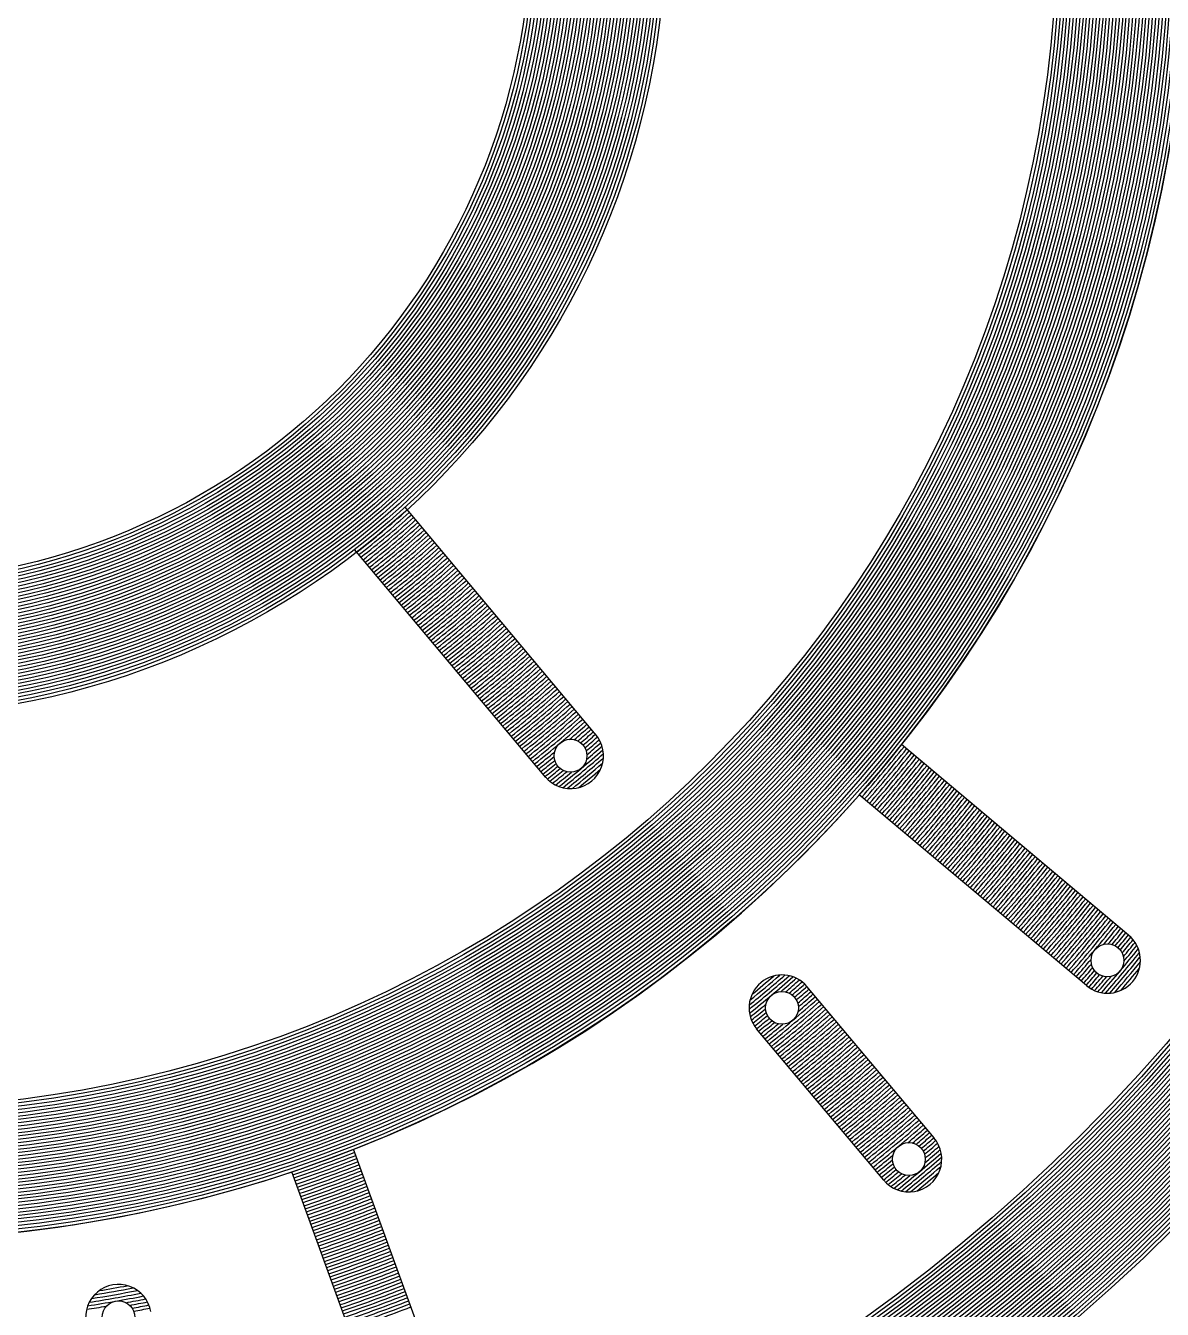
# Model space of a CAD drawing. Header units: millimetres. Extents: x 0 to 2404, y 0 to 1600.
# Drawn here: x 2356.66 to 2373.93, y 1463.68 to 1483.18 of the extents above; entities that cross this region are included whole.
import ezdxf

# ---------------------------------------------------------------- set-up
doc = ezdxf.new("R2010")
doc.units = ezdxf.units.MM

msp = doc.modelspace()

# ---------------------------------------------------------------- linework, layer by layer
for p, q in [((2365.327, 1472.405), (2362.423, 1475.866)), ((2364.561, 1471.762), (2361.657, 1475.223)), ((2373.423, 1469.364), (2369.971, 1472.261)), ((2372.78, 1468.598), (2369.328, 1471.495)), ((2370.465, 1466.283), (2368.533, 1468.585)), ((2369.699, 1465.64), (2367.767, 1467.942)), ((2363.183, 1461.878), (2361.641, 1466.112)), ((2362.243, 1461.536), (2360.702, 1465.77))]:
    msp.add_line(p, q)
for centre, radius in [((2354.333, 1484.729), 46), ((2354.333, 1484.729), 45.95), ((2354.333, 1484.729), 45.9), ((2354.333, 1484.729), 45.85), ((2354.333, 1484.729), 45.8), ((2354.333, 1484.729), 45.75), ((2354.333, 1484.729), 45.7), ((2354.333, 1484.729), 45.65), ((2354.333, 1484.729), 45.6), ((2354.333, 1484.729), 45.55), ((2354.333, 1484.729), 45.5), ((2354.333, 1484.729), 45.45), ((2354.333, 1484.729), 45.4), ((2354.333, 1484.729), 45.35), ((2354.333, 1484.729), 45.3), ((2354.333, 1484.729), 45.25), ((2354.333, 1484.729), 45.2), ((2354.333, 1484.729), 45.15), ((2354.333, 1484.729), 45.1), ((2354.333, 1484.729), 45.05), ((2354.333, 1484.729), 45), ((2354.333, 1484.729), 44.95), ((2354.333, 1484.729), 44.9), ((2354.333, 1484.729), 44.85), ((2354.333, 1484.729), 44.8), ((2354.333, 1484.729), 44.75), ((2354.333, 1484.729), 44.7), ((2354.333, 1484.729), 44.65), ((2354.333, 1484.729), 44.6), ((2354.333, 1484.729), 44.55), ((2354.333, 1484.729), 44.5), ((2354.333, 1484.729), 44.45), ((2354.333, 1484.729), 44.4), ((2354.333, 1484.729), 44.35), ((2354.333, 1484.729), 44.3), ((2354.333, 1484.729), 44.25), ((2354.333, 1484.729), 44.2), ((2354.333, 1484.729), 44.15), ((2354.333, 1484.729), 44.1), ((2354.333, 1484.729), 44.05), ((2354.333, 1484.729), 44), ((2354.333, 1484.729), 28), ((2354.333, 1484.729), 27.95), ((2354.333, 1484.729), 27.9), ((2354.333, 1484.729), 27.85), ((2354.333, 1484.729), 27.8), ((2354.333, 1484.729), 27.75), ((2354.333, 1484.729), 27.7), ((2354.333, 1484.729), 27.65), ((2354.333, 1484.729), 27.6), ((2354.333, 1484.729), 27.55), ((2354.333, 1484.729), 27.5), ((2354.333, 1484.729), 27.45), ((2354.333, 1484.729), 27.4), ((2354.333, 1484.729), 27.35), ((2354.333, 1484.729), 27.3), ((2354.333, 1484.729), 27.25), ((2354.333, 1484.729), 27.2), ((2354.333, 1484.729), 27.15), ((2354.333, 1484.729), 27.1), ((2354.333, 1484.729), 27.05), ((2354.333, 1484.729), 27), ((2354.333, 1484.729), 26.95), ((2354.333, 1484.729), 26.9), ((2354.333, 1484.729), 26.85), ((2354.333, 1484.729), 26.8), ((2354.333, 1484.729), 26.75), ((2354.333, 1484.729), 26.7), ((2354.333, 1484.729), 26.65), ((2354.333, 1484.729), 26.6), ((2354.333, 1484.729), 26.55), ((2354.333, 1484.729), 26.5), ((2354.333, 1484.729), 26.45), ((2354.333, 1484.729), 26.4), ((2354.333, 1484.729), 26.35), ((2354.333, 1484.729), 26.3), ((2354.333, 1484.729), 26.25), ((2354.333, 1484.729), 26.2), ((2354.333, 1484.729), 26.15), ((2354.333, 1484.729), 26.1), ((2354.333, 1484.729), 26.05), ((2354.333, 1484.729), 26), ((2354.333, 1484.729), 20), ((2354.333, 1484.729), 19.95), ((2354.333, 1484.729), 19.9), ((2354.333, 1484.729), 19.85), ((2354.333, 1484.729), 19.8), ((2354.333, 1484.729), 19.75), ((2354.333, 1484.729), 19.7), ((2354.333, 1484.729), 19.65), ((2354.333, 1484.729), 19.6), ((2354.333, 1484.729), 19.55), ((2354.333, 1484.729), 19.5), ((2354.333, 1484.729), 19.45), ((2354.333, 1484.729), 19.4), ((2354.333, 1484.729), 19.35), ((2354.333, 1484.729), 19.3), ((2354.333, 1484.729), 19.25), ((2354.333, 1484.729), 19.2), ((2354.333, 1484.729), 19.15), ((2354.333, 1484.729), 19.1), ((2354.333, 1484.729), 19.05), ((2354.333, 1484.729), 19), ((2354.333, 1484.729), 18.95), ((2354.333, 1484.729), 18.9), ((2354.333, 1484.729), 18.85), ((2354.333, 1484.729), 18.8), ((2354.333, 1484.729), 18.75), ((2354.333, 1484.729), 18.7), ((2354.333, 1484.729), 18.65), ((2354.333, 1484.729), 18.6), ((2354.333, 1484.729), 18.55), ((2354.333, 1484.729), 18.5), ((2354.333, 1484.729), 18.45), ((2354.333, 1484.729), 18.4), ((2354.333, 1484.729), 18.35), ((2354.333, 1484.729), 18.3), ((2354.333, 1484.729), 18.25), ((2354.333, 1484.729), 18.2), ((2354.333, 1484.729), 18.15), ((2354.333, 1484.729), 18.1), ((2354.333, 1484.729), 18.05), ((2354.333, 1484.729), 18), ((2354.333, 1484.729), 12.05), ((2354.333, 1484.729), 12.05), ((2354.333, 1484.729), 12), ((2354.333, 1484.729), 11.95), ((2354.333, 1484.729), 11.9), ((2354.333, 1484.729), 11.85), ((2354.333, 1484.729), 11.8), ((2354.333, 1484.729), 11.75), ((2354.333, 1484.729), 11.7), ((2354.333, 1484.729), 11.65), ((2354.333, 1484.729), 11.6), ((2354.333, 1484.729), 11.55), ((2354.333, 1484.729), 11.5), ((2354.333, 1484.729), 11.45), ((2354.333, 1484.729), 11.4), ((2354.333, 1484.729), 11.35), ((2354.333, 1484.729), 11.3), ((2354.333, 1484.729), 11.25), ((2354.333, 1484.729), 11.2), ((2354.333, 1484.729), 11.15), ((2354.333, 1484.729), 11.1), ((2354.333, 1484.729), 11.05), ((2354.333, 1484.729), 11), ((2354.333, 1484.729), 10.95), ((2354.333, 1484.729), 10.9), ((2354.333, 1484.729), 10.85), ((2354.333, 1484.729), 10.8), ((2354.333, 1484.729), 10.75), ((2354.333, 1484.729), 10.7), ((2354.333, 1484.729), 10.65), ((2354.333, 1484.729), 10.6), ((2354.333, 1484.729), 10.55), ((2354.333, 1484.729), 10.5), ((2354.333, 1484.729), 10.45), ((2354.333, 1484.729), 10.4), ((2354.333, 1484.729), 10.35), ((2354.333, 1484.729), 10.3), ((2354.333, 1484.729), 10.25), ((2354.333, 1484.729), 10.2), ((2354.333, 1484.729), 10.15), ((2354.333, 1484.729), 10.1), ((2354.333, 1484.729), 10.05), ((2354.333, 1484.729), 10), ((2364.939, 1472.09), 0.25), ((2373.101, 1468.981), 0.25), ((2368.153, 1468.259), 0.25), ((2370.082, 1465.961), 0.25), ((2358.067, 1463.556), 0.25)]:
    msp.add_circle(centre, radius)
for centre, radius, start, end in [((2354.333, 1484.729), 50, 95.7392, 84.2608), ((2354.333, 1484.729), 20, 141.4325, 138.5675), ((2354.333, 1484.729), 12.05, 307.6219, 312.3781), ((2354.333, 1484.729), 12.1, 307.6317, 312.3683), ((2354.333, 1484.729), 12.15, 307.6415, 312.3585), ((2354.333, 1484.729), 12.2, 307.6512, 312.3488), ((2354.333, 1484.729), 12.25, 307.6607, 312.3393), ((2354.333, 1484.729), 12.3, 307.6703, 312.3297), ((2354.333, 1484.729), 12.35, 307.6797, 312.3203), ((2354.333, 1484.729), 12.4, 307.6891, 312.3109), ((2354.333, 1484.729), 12.45, 307.6983, 312.3017), ((2354.333, 1484.729), 12.5, 307.7076, 312.2924), ((2354.333, 1484.729), 12.55, 307.7167, 312.2833), ((2354.333, 1484.729), 12.6, 307.7258, 312.2742), ((2354.333, 1484.729), 12.65, 307.7348, 312.2652), ((2354.333, 1484.729), 12.7, 307.7437, 312.2563), ((2354.333, 1484.729), 12.75, 307.7525, 312.2475), ((2354.333, 1484.729), 12.8, 307.7613, 312.2387), ((2354.333, 1484.729), 12.85, 307.77, 312.23), ((2354.333, 1484.729), 12.9, 307.7787, 312.2213), ((2354.333, 1484.729), 12.95, 307.7873, 312.2127), ((2354.333, 1484.729), 13, 307.7958, 312.2042), ((2354.333, 1484.729), 13.05, 307.8042, 312.1958), ((2354.333, 1484.729), 13.1, 307.8126, 312.1874), ((2354.333, 1484.729), 13.15, 307.8209, 312.1791), ((2354.333, 1484.729), 13.2, 307.8292, 312.1708), ((2354.333, 1484.729), 13.25, 307.8374, 312.1626), ((2354.333, 1484.729), 13.3, 307.8455, 312.1545), ((2354.333, 1484.729), 13.35, 307.8536, 312.1464), ((2354.333, 1484.729), 13.4, 307.8616, 312.1384), ((2354.333, 1484.729), 13.45, 307.8696, 312.1304), ((2354.333, 1484.729), 13.5, 307.8774, 312.1226), ((2354.333, 1484.729), 13.55, 307.8853, 312.1147), ((2354.333, 1484.729), 13.6, 307.8931, 312.1069), ((2354.333, 1484.729), 13.65, 307.9008, 312.0992), ((2354.333, 1484.729), 13.7, 307.9084, 312.0916), ((2354.333, 1484.729), 13.75, 307.9161, 312.0839), ((2354.333, 1484.729), 13.8, 307.9236, 312.0764), ((2354.333, 1484.729), 13.85, 307.9311, 312.0689), ((2354.333, 1484.729), 13.9, 307.9386, 312.0614), ((2354.333, 1484.729), 13.95, 307.9459, 312.0541), ((2354.333, 1484.729), 14, 307.9533, 312.0467), ((2354.333, 1484.729), 14.05, 307.9606, 312.0394), ((2354.333, 1484.729), 14.1, 307.9678, 312.0322), ((2354.333, 1484.729), 14.15, 307.975, 312.025), ((2354.333, 1484.729), 14.2, 307.9821, 312.0179), ((2354.333, 1484.729), 14.25, 307.9892, 312.0108), ((2354.333, 1484.729), 14.3, 307.9962, 312.0038), ((2354.333, 1484.729), 14.35, 308.0032, 311.9968), ((2354.333, 1484.729), 14.4, 308.0102, 311.9898), ((2354.333, 1484.729), 14.45, 308.0171, 311.9829), ((2354.333, 1484.729), 14.5, 308.0239, 311.9761), ((2354.333, 1484.729), 14.55, 308.0307, 311.9693), ((2354.333, 1484.729), 14.6, 308.0374, 311.9626), ((2354.333, 1484.729), 14.65, 308.0441, 311.9559), ((2354.333, 1484.729), 14.7, 308.0508, 311.9492), ((2354.333, 1484.729), 14.75, 308.0574, 311.9426), ((2354.333, 1484.729), 14.8, 308.064, 311.936), ((2354.333, 1484.729), 14.85, 308.0705, 311.9295), ((2354.333, 1484.729), 14.9, 308.077, 311.923), ((2354.333, 1484.729), 14.95, 308.0834, 311.9166), ((2354.333, 1484.729), 15, 308.0898, 311.9102), ((2354.333, 1484.729), 15.05, 308.0961, 311.9039), ((2354.333, 1484.729), 15.1, 308.1024, 311.8976), ((2354.333, 1484.729), 15.15, 308.1087, 311.8913), ((2354.333, 1484.729), 15.2, 308.1149, 311.8851), ((2354.333, 1484.729), 15.25, 308.1211, 311.8789), ((2354.333, 1484.729), 15.3, 308.1273, 311.8727), ((2354.333, 1484.729), 15.35, 308.1334, 311.8666), ((2354.333, 1484.729), 15.4, 308.1394, 311.8606), ((2354.333, 1484.729), 15.45, 308.1454, 311.8546), ((2354.333, 1484.729), 15.5, 308.1514, 311.8486), ((2354.333, 1484.729), 15.55, 308.1574, 311.8426), ((2354.333, 1484.729), 15.6, 308.1633, 311.8367), ((2354.333, 1484.729), 15.65, 308.1692, 311.8308), ((2354.333, 1484.729), 15.7, 308.175, 311.825), ((2354.333, 1484.729), 15.75, 308.1808, 311.8192), ((2354.333, 1484.729), 15.8, 308.1865, 311.8135), ((2354.333, 1484.729), 15.85, 308.1923, 311.8077), ((2354.333, 1484.729), 15.9, 308.1979, 311.8021), ((2354.333, 1484.729), 15.95, 308.2036, 311.7964), ((2354.333, 1484.729), 16, 308.2092, 311.7908), ((2354.333, 1484.729), 16.05, 308.2148, 311.7852), ((2354.333, 1484.729), 16.1, 308.2203, 311.7797), ((2354.333, 1484.729), 16.15, 308.2259, 311.7741), ((2354.333, 1484.729), 16.2, 308.2313, 311.7687), ((2354.333, 1484.729), 16.25, 308.2368, 311.7632), ((2354.333, 1484.729), 16.3, 310.5241, 311.7578), ((2364.939, 1472.09), 0.5, 219.1317, 40.8683), ((2354.333, 1484.729), 16.35, 310.6977, 311.7524), ((2354.333, 1484.729), 16.4, 310.7981, 311.7471), ((2354.333, 1484.729), 16.45, 310.8519, 311.7418), ((2354.333, 1484.729), 16.5, 310.8681, 311.7365), ((2354.333, 1484.729), 16.55, 310.8493, 311.7252), ((2354.333, 1484.729), 16.3, 308.2422, 309.4759), ((2354.333, 1484.729), 16.75, 308.5074, 311.4926), ((2354.333, 1484.729), 16.6, 310.7932, 311.6963), ((2354.333, 1484.729), 16.7, 310.5177, 311.582), ((2354.333, 1484.729), 16.65, 310.6914, 311.6491), ((2354.333, 1484.729), 20.05, 318.571, 321.429), ((2354.333, 1484.729), 20.1, 318.5746, 321.4254), ((2354.333, 1484.729), 20.15, 318.5781, 321.4219), ((2354.333, 1484.729), 16.35, 308.2476, 309.3023), ((2354.333, 1484.729), 16.4, 308.2529, 309.2019), ((2354.333, 1484.729), 16.45, 308.2582, 309.1481), ((2354.333, 1484.729), 16.8, 308.6232, 311.3768), ((2354.333, 1484.729), 16.85, 308.7727, 311.2273), ((2354.333, 1484.729), 16.9, 308.9703, 311.0297), ((2354.333, 1484.729), 20.2, 318.5816, 321.4184), ((2354.333, 1484.729), 20.25, 318.5851, 321.4149), ((2354.333, 1484.729), 20.3, 318.5886, 321.4114), ((2354.333, 1484.729), 20.35, 318.5921, 321.4079), ((2354.333, 1484.729), 20.4, 318.5956, 321.4044), ((2354.333, 1484.729), 20.45, 318.599, 321.401), ((2354.333, 1484.729), 16.5, 308.2635, 309.1319), ((2354.333, 1484.729), 16.55, 308.2748, 309.1507), ((2354.333, 1484.729), 16.6, 308.3037, 309.2068), ((2354.333, 1484.729), 16.65, 308.3509, 309.3086), ((2354.333, 1484.729), 16.7, 308.418, 309.4823), ((2354.333, 1484.729), 16.95, 309.2528, 310.7472), ((2354.333, 1484.729), 20.5, 318.6024, 321.3976), ((2354.333, 1484.729), 20.55, 318.6058, 321.3942), ((2354.333, 1484.729), 20.6, 318.6092, 321.3908), ((2354.333, 1484.729), 20.65, 318.6126, 321.3874), ((2354.333, 1484.729), 20.7, 318.6159, 321.3841), ((2354.333, 1484.729), 20.75, 318.6192, 321.3808), ((2354.333, 1484.729), 20.8, 318.6226, 321.3774), ((2354.333, 1484.729), 20.85, 318.6259, 321.3741), ((2354.333, 1484.729), 20.9, 318.6292, 321.3708), ((2354.333, 1484.729), 20.95, 318.6324, 321.3676), ((2354.333, 1484.729), 21, 318.6357, 321.3643), ((2354.333, 1484.729), 21.05, 318.6389, 321.3611), ((2354.333, 1484.729), 21.1, 318.6422, 321.3578), ((2354.333, 1484.729), 21.15, 318.6454, 321.3546), ((2354.333, 1484.729), 21.2, 318.6486, 321.3514), ((2354.333, 1484.729), 21.25, 318.6517, 321.3483), ((2354.333, 1484.729), 21.3, 318.6549, 321.3451), ((2354.333, 1484.729), 21.35, 318.6581, 321.3419), ((2354.333, 1484.729), 21.4, 318.6612, 321.3388), ((2354.333, 1484.729), 21.45, 318.6643, 321.3357), ((2354.333, 1484.729), 21.5, 318.6674, 321.3326), ((2354.333, 1484.729), 21.55, 318.6705, 321.3295), ((2354.333, 1484.729), 21.6, 318.6736, 321.3264), ((2354.333, 1484.729), 21.65, 318.6767, 321.3233), ((2354.333, 1484.729), 21.7, 318.6797, 321.3203), ((2354.333, 1484.729), 21.75, 318.6827, 321.3173), ((2354.333, 1484.729), 21.8, 318.6858, 321.3142), ((2354.333, 1484.729), 21.85, 318.6888, 321.3112), ((2354.333, 1484.729), 21.9, 318.6918, 321.3082), ((2354.333, 1484.729), 21.95, 318.6947, 321.3053), ((2354.333, 1484.729), 22, 318.6977, 321.3023), ((2354.333, 1484.729), 22.05, 318.7007, 321.2993), ((2354.333, 1484.729), 22.1, 318.7036, 321.2964), ((2354.333, 1484.729), 22.15, 318.7065, 321.2935), ((2354.333, 1484.729), 22.2, 318.7094, 321.2906), ((2354.333, 1484.729), 22.25, 318.7123, 321.2877), ((2354.333, 1484.729), 22.3, 318.7152, 321.2848), ((2354.333, 1484.729), 22.35, 318.7181, 321.2819), ((2354.333, 1484.729), 22.4, 318.721, 321.279), ((2354.333, 1484.729), 22.45, 318.7238, 321.2762), ((2354.333, 1484.729), 22.5, 318.7267, 321.2733), ((2354.333, 1484.729), 22.55, 318.7295, 321.2705), ((2354.333, 1484.729), 22.6, 318.7323, 321.2677), ((2354.333, 1484.729), 22.65, 318.7351, 321.2649), ((2354.333, 1484.729), 22.7, 318.7379, 321.2621), ((2354.333, 1484.729), 22.75, 318.7407, 321.2593), ((2354.333, 1484.729), 22.8, 318.7434, 321.2566), ((2354.333, 1484.729), 22.85, 318.7462, 321.2538), ((2354.333, 1484.729), 22.9, 318.7489, 321.2511), ((2354.333, 1484.729), 22.95, 318.7516, 321.2484), ((2354.333, 1484.729), 23, 318.7543, 321.2457), ((2354.333, 1484.729), 23.05, 318.757, 321.243), ((2354.333, 1484.729), 23.1, 318.7597, 321.2403), ((2354.333, 1484.729), 23.15, 318.7624, 321.2376), ((2354.333, 1484.729), 23.2, 318.7651, 321.2349), ((2354.333, 1484.729), 23.25, 318.7677, 321.2323), ((2354.333, 1484.729), 23.3, 318.7704, 321.2296), ((2354.333, 1484.729), 23.35, 318.773, 321.227), ((2354.333, 1484.729), 23.4, 318.7756, 321.2244), ((2354.333, 1484.729), 23.45, 318.7782, 321.2218), ((2354.333, 1484.729), 23.5, 318.7808, 321.2192), ((2354.333, 1484.729), 23.55, 318.7834, 321.2166), ((2354.333, 1484.729), 23.6, 318.786, 321.214), ((2354.333, 1484.729), 23.65, 318.7886, 321.2114), ((2354.333, 1484.729), 23.7, 318.7911, 321.2089), ((2354.333, 1484.729), 23.75, 318.7937, 321.2063), ((2354.333, 1484.729), 23.8, 318.7962, 321.2038), ((2354.333, 1484.729), 23.85, 318.7987, 321.2013), ((2354.333, 1484.729), 23.9, 318.8013, 321.1987), ((2354.333, 1484.729), 23.95, 318.8038, 321.1962), ((2354.333, 1484.729), 24, 318.8063, 321.1937), ((2354.333, 1484.729), 24.05, 318.8087, 321.1913), ((2354.333, 1484.729), 24.1, 318.8112, 321.1888), ((2354.333, 1484.729), 24.15, 318.8137, 321.1863), ((2354.333, 1484.729), 24.2, 318.8161, 321.1839), ((2354.333, 1484.729), 24.25, 318.8186, 321.1814), ((2354.333, 1484.729), 24.3, 320.3522, 321.179), ((2354.333, 1484.729), 24.35, 320.4692, 321.1766), ((2354.333, 1484.729), 24.4, 320.5369, 321.1742), ((2373.101, 1468.981), 0.5, 230, 50), ((2354.333, 1484.729), 24.45, 320.5734, 321.1718), ((2354.333, 1484.729), 24.5, 320.5847, 321.1694), ((2354.333, 1484.729), 24.55, 320.5723, 321.1623), ((2354.333, 1484.729), 24.6, 320.5348, 321.1434), ((2354.333, 1484.729), 24.65, 320.4663, 321.1121), ((2354.333, 1484.729), 24.75, 318.9925, 321.0075), ((2354.333, 1484.729), 24.8, 319.0702, 320.9298), ((2354.333, 1484.729), 24.85, 319.1708, 320.8292), ((2354.333, 1484.729), 24.7, 320.3494, 321.0674), ((2354.333, 1484.729), 24.3, 318.821, 319.6478), ((2354.333, 1484.729), 24.35, 318.8234, 319.5308), ((2354.333, 1484.729), 24.4, 318.8258, 319.4631), ((2354.333, 1484.729), 24.9, 319.3041, 320.6959), ((2354.333, 1484.729), 24.95, 319.4949, 320.5051), ((2368.153, 1468.259), 0.5, 40, 220), ((2354.333, 1484.729), 21.2, 308.9265, 311.0735), ((2354.333, 1484.729), 21.15, 309.0406, 310.9594), ((2354.333, 1484.729), 21.25, 308.8393, 311.1607), ((2354.333, 1484.729), 21.1, 309.193, 310.807), ((2354.333, 1484.729), 21.05, 309.413, 310.587), ((2354.333, 1484.729), 21.3, 310.4016, 311.227), ((2354.333, 1484.729), 21.35, 310.5349, 311.2756), ((2354.333, 1484.729), 21.4, 310.612, 311.3086), ((2354.333, 1484.729), 24.45, 318.8282, 319.4266), ((2354.333, 1484.729), 24.5, 318.8306, 319.4153), ((2354.333, 1484.729), 24.55, 318.8377, 319.4277), ((2354.333, 1484.729), 24.6, 318.8566, 319.4652), ((2354.333, 1484.729), 24.65, 318.8879, 319.5337), ((2354.333, 1484.729), 24.7, 318.9326, 319.6506), ((2354.333, 1484.729), 21.45, 310.6535, 311.3274), ((2354.333, 1484.729), 21.5, 310.6662, 311.3326), ((2354.333, 1484.729), 21.55, 310.652, 311.3295), ((2354.333, 1484.729), 21.6, 310.6092, 311.3264), ((2354.333, 1484.729), 21.65, 310.5311, 311.3233), ((2354.333, 1484.729), 21.3, 308.773, 309.5984), ((2354.333, 1484.729), 21.35, 308.7244, 309.4651), ((2354.333, 1484.729), 21.75, 308.6827, 311.3173), ((2354.333, 1484.729), 21.8, 308.6858, 311.3142), ((2354.333, 1484.729), 21.85, 308.6888, 311.3112), ((2354.333, 1484.729), 21.9, 308.6918, 311.3082), ((2354.333, 1484.729), 21.7, 310.3979, 311.3203), ((2354.333, 1484.729), 21.4, 308.6914, 309.388), ((2354.333, 1484.729), 21.45, 308.6726, 309.3465), ((2354.333, 1484.729), 21.5, 308.6674, 309.3338), ((2354.333, 1484.729), 21.55, 308.6705, 309.348), ((2354.333, 1484.729), 21.95, 308.6947, 311.3053), ((2354.333, 1484.729), 22, 308.6977, 311.3023), ((2354.333, 1484.729), 22.05, 308.7007, 311.2993), ((2354.333, 1484.729), 22.1, 308.7036, 311.2964), ((2354.333, 1484.729), 22.15, 308.7065, 311.2935), ((2354.333, 1484.729), 21.6, 308.6736, 309.3908), ((2354.333, 1484.729), 21.65, 308.6767, 309.4689), ((2354.333, 1484.729), 21.7, 308.6797, 309.6021), ((2354.333, 1484.729), 22.2, 308.7094, 311.2906), ((2354.333, 1484.729), 22.25, 308.7123, 311.2877), ((2354.333, 1484.729), 22.3, 308.7152, 311.2848), ((2354.333, 1484.729), 22.35, 308.7181, 311.2819), ((2354.333, 1484.729), 22.4, 308.721, 311.279), ((2354.333, 1484.729), 22.45, 308.7238, 311.2762), ((2354.333, 1484.729), 22.5, 308.7267, 311.2733), ((2354.333, 1484.729), 22.55, 308.7295, 311.2705), ((2354.333, 1484.729), 22.6, 308.7323, 311.2677), ((2354.333, 1484.729), 22.65, 308.7351, 311.2649), ((2354.333, 1484.729), 22.7, 308.7379, 311.2621), ((2354.333, 1484.729), 22.75, 308.7407, 311.2593), ((2354.333, 1484.729), 22.8, 308.7434, 311.2566), ((2354.333, 1484.729), 22.85, 308.7462, 311.2538), ((2354.333, 1484.729), 22.9, 308.7489, 311.2511), ((2354.333, 1484.729), 22.95, 308.7516, 311.2484), ((2354.333, 1484.729), 23, 308.7543, 311.2457), ((2354.333, 1484.729), 23.05, 308.757, 311.243), ((2354.333, 1484.729), 23.1, 308.7597, 311.2403), ((2354.333, 1484.729), 23.15, 308.7624, 311.2376), ((2354.333, 1484.729), 23.2, 308.7651, 311.2349), ((2354.333, 1484.729), 23.25, 308.7677, 311.2323), ((2354.333, 1484.729), 23.3, 308.7704, 311.2296), ((2354.333, 1484.729), 23.35, 308.773, 311.227), ((2354.333, 1484.729), 23.4, 308.7756, 311.2244), ((2354.333, 1484.729), 23.45, 308.7782, 311.2218), ((2354.333, 1484.729), 23.5, 308.7808, 311.2192), ((2354.333, 1484.729), 23.55, 308.7834, 311.2166), ((2354.333, 1484.729), 23.6, 308.786, 311.214), ((2354.333, 1484.729), 23.65, 308.7886, 311.2114), ((2354.333, 1484.729), 23.7, 308.7911, 311.2089), ((2354.333, 1484.729), 23.75, 308.7937, 311.2063), ((2354.333, 1484.729), 23.8, 308.7962, 311.2038), ((2354.333, 1484.729), 23.85, 308.7987, 311.2013), ((2354.333, 1484.729), 23.9, 308.8013, 311.1987), ((2354.333, 1484.729), 23.95, 308.8038, 311.1962), ((2354.333, 1484.729), 24, 308.8063, 311.1937), ((2354.333, 1484.729), 24.05, 308.8087, 311.1913), ((2354.333, 1484.729), 24.1, 308.8112, 311.1888), ((2354.333, 1484.729), 24.15, 308.8137, 311.1863), ((2354.333, 1484.729), 24.2, 308.8161, 311.1839), ((2354.333, 1484.729), 24.25, 308.8186, 311.1814), ((2354.333, 1484.729), 24.3, 310.3522, 311.179), ((2354.333, 1484.729), 24.35, 310.4692, 311.1766), ((2354.333, 1484.729), 24.4, 310.5369, 311.1742), ((2354.333, 1484.729), 24.45, 310.5734, 311.1718), ((2370.082, 1465.961), 0.5, 219.4153, 40.5847), ((2354.333, 1484.729), 24.5, 310.5847, 311.1694), ((2354.333, 1484.729), 24.55, 310.5723, 311.1623), ((2354.333, 1484.729), 24.6, 310.5348, 311.1434), ((2354.333, 1484.729), 24.7, 310.3494, 311.0674), ((2354.333, 1484.729), 24.65, 310.4663, 311.1121), ((2354.333, 1484.729), 20.05, 288.571, 291.429), ((2354.333, 1484.729), 20.1, 288.5746, 291.4254), ((2354.333, 1484.729), 20.15, 288.5781, 291.4219), ((2354.333, 1484.729), 20.2, 288.5816, 291.4184), ((2354.333, 1484.729), 24.3, 308.821, 309.6478), ((2354.333, 1484.729), 24.35, 308.8234, 309.5308), ((2354.333, 1484.729), 24.75, 308.9925, 311.0075), ((2354.333, 1484.729), 24.8, 309.0702, 310.9298), ((2354.333, 1484.729), 24.85, 309.1708, 310.8292), ((2354.333, 1484.729), 20.25, 288.5851, 291.4149), ((2354.333, 1484.729), 20.3, 288.5886, 291.4114), ((2354.333, 1484.729), 20.35, 288.5921, 291.4079), ((2354.333, 1484.729), 20.4, 288.5956, 291.4044), ((2354.333, 1484.729), 24.4, 308.8258, 309.4631), ((2354.333, 1484.729), 24.45, 308.8282, 309.4266), ((2354.333, 1484.729), 24.5, 308.8306, 309.4153), ((2354.333, 1484.729), 24.55, 308.8377, 309.4277), ((2354.333, 1484.729), 24.6, 308.8566, 309.4652), ((2354.333, 1484.729), 24.65, 308.8879, 309.5337), ((2354.333, 1484.729), 24.7, 308.9326, 309.6506), ((2354.333, 1484.729), 24.9, 309.3041, 310.6959), ((2354.333, 1484.729), 24.95, 309.4949, 310.5051), ((2354.333, 1484.729), 20.45, 288.599, 291.401), ((2354.333, 1484.729), 20.5, 288.6024, 291.3976), ((2354.333, 1484.729), 20.55, 288.6058, 291.3942), ((2354.333, 1484.729), 20.6, 288.6092, 291.3908), ((2354.333, 1484.729), 20.65, 288.6126, 291.3874), ((2354.333, 1484.729), 20.7, 288.6159, 291.3841), ((2354.333, 1484.729), 20.75, 288.6192, 291.3808), ((2354.333, 1484.729), 20.8, 288.6226, 291.3774), ((2354.333, 1484.729), 20.85, 288.6259, 291.3741), ((2354.333, 1484.729), 20.9, 288.6292, 291.3708), ((2354.333, 1484.729), 20.95, 288.6324, 291.3676), ((2354.333, 1484.729), 21, 288.6357, 291.3643), ((2354.333, 1484.729), 21.05, 288.6389, 291.3611), ((2354.333, 1484.729), 21.1, 288.6422, 291.3578), ((2354.333, 1484.729), 21.15, 288.6454, 291.3546), ((2354.333, 1484.729), 21.2, 288.6486, 291.3514), ((2354.333, 1484.729), 21.25, 288.6517, 291.3483), ((2354.333, 1484.729), 21.3, 288.6549, 291.3451), ((2354.333, 1484.729), 21.35, 288.6581, 291.3419), ((2354.333, 1484.729), 21.4, 288.6612, 291.3388), ((2354.333, 1484.729), 21.45, 288.6643, 291.3357), ((2354.333, 1484.729), 21.5, 288.6674, 291.3326), ((2354.333, 1484.729), 21.55, 288.6705, 291.3295), ((2354.333, 1484.729), 21.6, 288.6736, 291.3264), ((2354.333, 1484.729), 21.65, 288.6767, 291.3233), ((2354.333, 1484.729), 21.7, 288.6797, 291.3203), ((2354.333, 1484.729), 21.75, 288.6827, 291.3173), ((2354.333, 1484.729), 21.8, 288.6858, 291.3142), ((2354.333, 1484.729), 21.85, 288.6888, 291.3112), ((2354.333, 1484.729), 21.9, 288.6918, 291.3082), ((2354.333, 1484.729), 21.95, 288.6947, 291.3053), ((2354.333, 1484.729), 22, 288.6977, 291.3023), ((2354.333, 1484.729), 22.05, 288.7007, 291.2993), ((2358.067, 1463.556), 0.5, 10, 190), ((2354.333, 1484.729), 21.15, 279.0406, 280.9594), ((2354.333, 1484.729), 21.1, 279.193, 280.807), ((2354.333, 1484.729), 21.05, 279.413, 280.587), ((2354.333, 1484.729), 22.1, 288.7036, 291.2964), ((2354.333, 1484.729), 22.15, 288.7065, 291.2935), ((2354.333, 1484.729), 22.2, 288.7094, 291.2906), ((2354.333, 1484.729), 22.25, 288.7123, 291.2877), ((2354.333, 1484.729), 21.25, 278.8393, 281.1607), ((2354.333, 1484.729), 21.2, 278.9265, 281.0735), ((2354.333, 1484.729), 21.3, 280.4016, 281.227), ((2354.333, 1484.729), 21.35, 280.5349, 281.2756), ((2354.333, 1484.729), 22.3, 288.7152, 291.2848), ((2354.333, 1484.729), 22.35, 288.7181, 291.2819), ((2354.333, 1484.729), 22.4, 288.721, 291.279), ((2354.333, 1484.729), 22.45, 288.7238, 291.2762), ((2354.333, 1484.729), 22.5, 288.7267, 291.2733), ((2354.333, 1484.729), 21.3, 278.773, 279.5984), ((2354.333, 1484.729), 21.4, 280.612, 281.3086), ((2354.333, 1484.729), 21.45, 280.6535, 281.3274), ((2354.333, 1484.729), 22.55, 288.7295, 291.2705)]:
    msp.add_arc(centre, radius, start, end)

doc.saveas('drawing.dxf')
